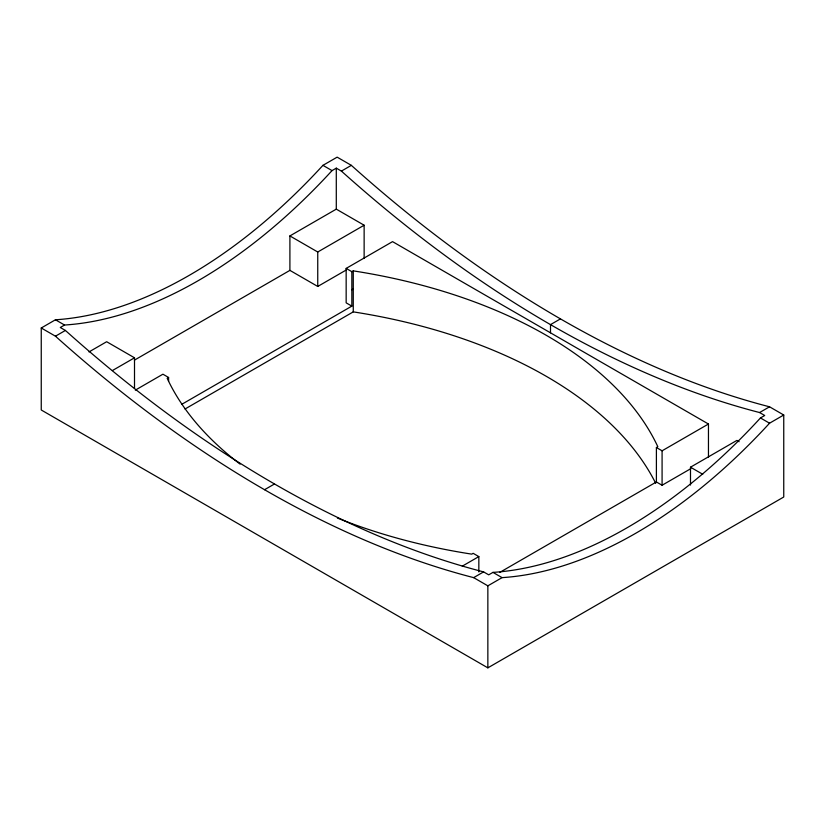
<?xml version="1.0" encoding="UTF-8"?>
<svg xmlns="http://www.w3.org/2000/svg" width="825" height="825" viewBox="0 0 825 825"><rect width="100%" height="100%" fill="white"/><g stroke="black" fill="none" stroke-linecap="round" stroke-linejoin="round"><path stroke-width="1.24" d="M41.25 327.989L55.45 319.78A465.269 268.63 -60 0 0 322.936 165.351L337.147 157.152L351.347 165.351A1108.305 639.88 60 0 0 769.55 406.797L783.75 415.006L783.75 497.011L487.853 667.848L41.25 409.994L41.25 327.989L55.45 336.188A1108.305 639.88 60 0 0 473.653 577.634L487.853 585.833L502.064 577.634A465.269 268.63 -60 0 0 769.55 423.204L783.75 415.006M64.546 325.029L60.287 327.494L65.402 330.443A1108.305 639.88 60 0 0 483.594 571.89L488.709 574.839L492.968 572.385A465.269 268.63 -60 0 0 760.454 417.955L764.713 415.491L759.598 412.541A1108.305 639.88 60 0 1 341.406 171.095L336.291 168.145L332.032 170.6A465.269 268.63 -60 0 1 64.546 325.029L55.45 319.78M55.45 336.188L65.402 330.443M341.406 171.095L351.347 165.351M88.997 351.924L106.662 341.725L134.506 357.802L134.506 388.42M134.434 360.143L289.905 270.373L289.905 235.929L336.291 209.148L364.134 225.225L364.134 258.39M112.417 370.549L134.506 357.802M289.905 235.929L317.749 252.007L364.134 225.225M135.31 390.142L162.917 374.199L168.599 377.479L168.599 381.346M346.16 268.403L351.842 271.683L351.842 306.127L346.16 302.847L346.16 268.403L392.545 241.632L708.458 424.019L708.458 457.194M289.905 270.373L317.749 286.45L346.459 269.868M168.599 377.479L167.176 378.304A431.671 249.222 0 0 0 240.127 464.145M351.842 271.683L353.265 270.868A431.671 249.222 0 0 1 657.824 446.696L656.401 447.521L656.401 481.965L499.806 572.375M351.842 289.73L353.265 288.905M181.923 404.229L351.842 306.127M185.006 409.014L353.265 311.871A431.671 249.222 0 0 1 655.7 483.306M264.557 489.71L274.498 483.976M560.443 318.883L550.502 324.627L550.502 332.826M462.278 566.156L478.84 556.597L478.84 571.9M656.401 447.521L662.083 450.801L708.458 424.019M473.653 577.634L483.594 571.89M759.598 412.541L769.55 406.797M690.494 485.059L690.494 467.198L736.869 440.426L739.097 441.715M656.401 481.965L662.083 485.244L690.793 468.672M322.936 165.351L332.032 170.6M760.454 417.955L769.55 423.204M690.494 467.198L702.745 474.272M478.84 556.597L473.158 553.317L471.735 554.132A431.671 249.222 0 0 1 337.384 518.038M492.968 572.385L502.064 577.634M662.083 450.801L662.083 485.244M487.853 585.833L487.853 667.848M353.265 270.868L353.265 311.871M336.291 168.145L336.291 209.148M317.749 252.007L317.749 286.45"/></g></svg>
